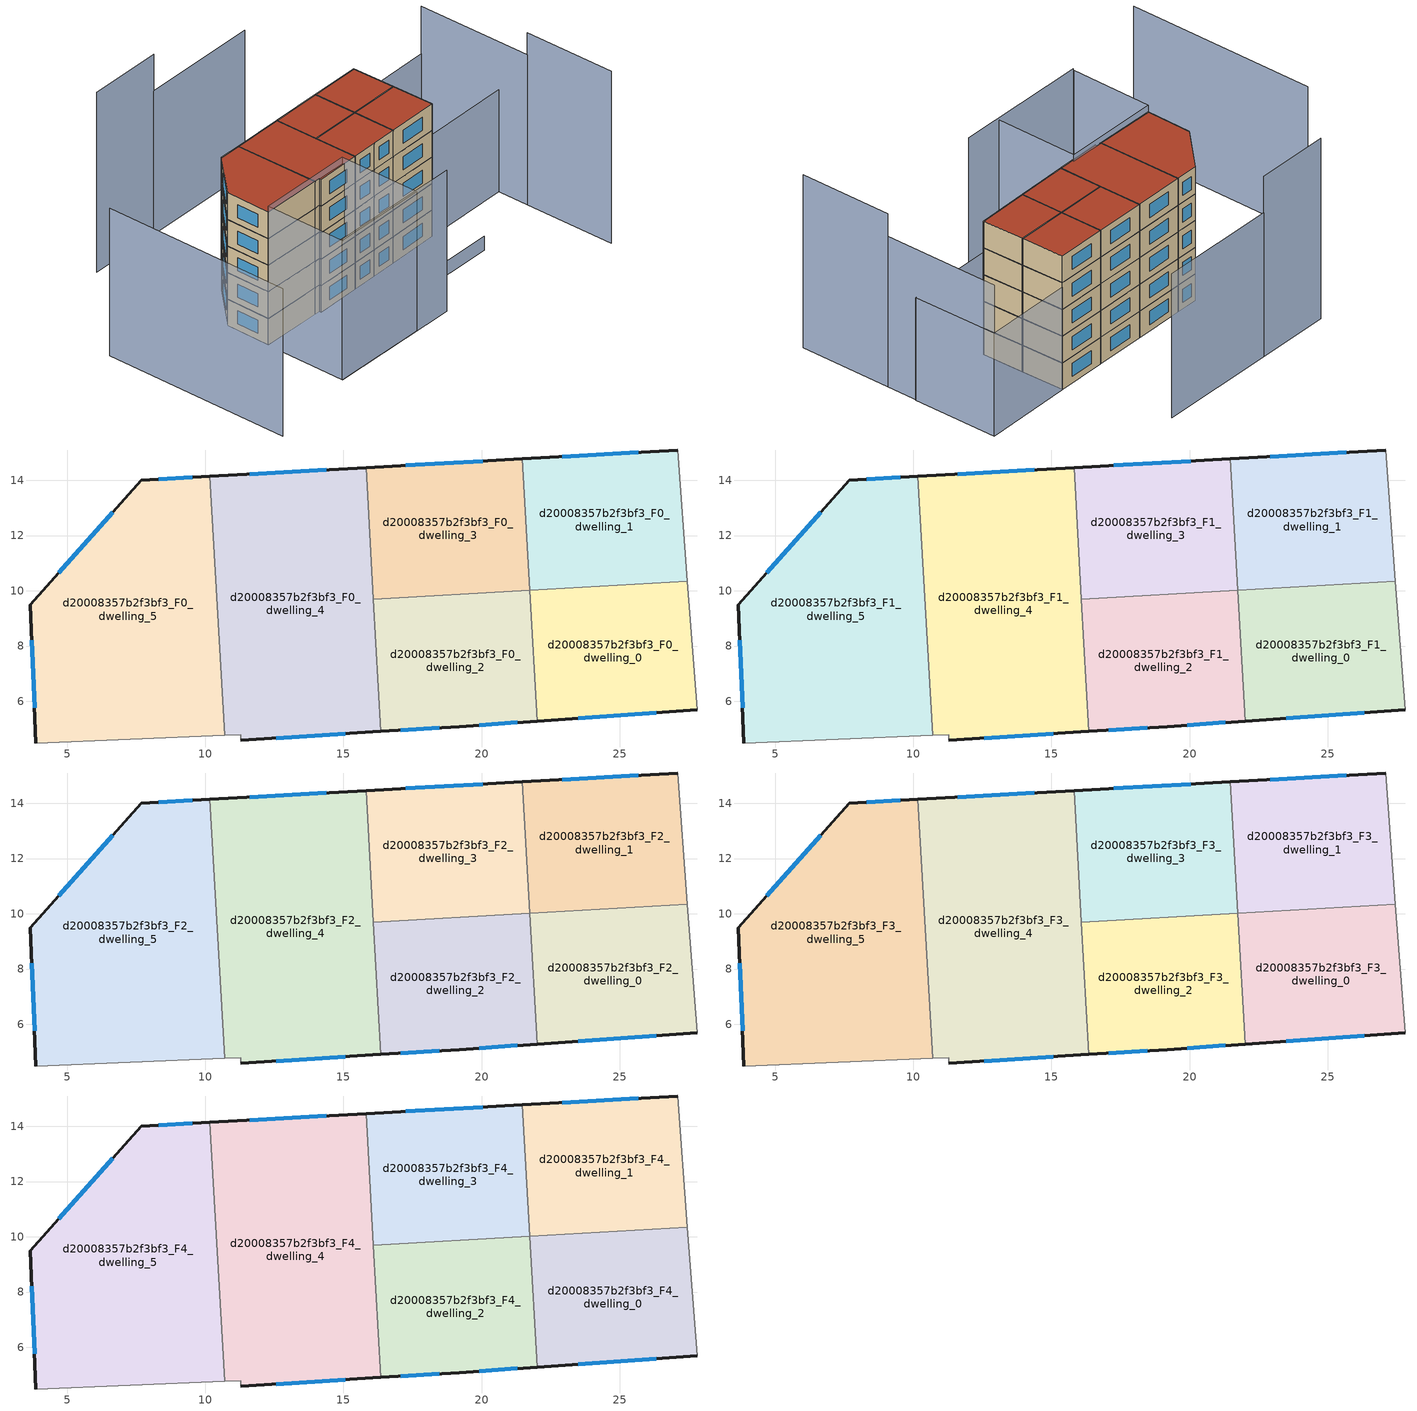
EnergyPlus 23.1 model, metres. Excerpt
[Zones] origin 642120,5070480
d20008357b2f3bf3_F0_dwelling_0
 floor ground (EU_floor_Construction): 27.79,5.69 27.45,10.34 21.74,10.02 22.01,5.29 z0
 wall outside (EU_wall_Construction): 27.79,5.69 22.01,5.29 z0:3
 wall adiabatic (EU_wall_Construction): 27.45,10.34 27.79,5.69 z0:3
 wall to d20008357b2f3bf3_F0_dwelling_1 (EU_wall_Construction): 21.74,10.02 27.45,10.34 z0:3
 wall to d20008357b2f3bf3_F0_dwelling_2 (EU_wall_Construction): 22.01,5.29 21.74,10.02 z0:3
 window (EU_Window_Construction): 26.32,5.59 23.49,5.39 z0.77:2.23
d20008357b2f3bf3_F0_dwelling_1
 floor ground (EU_floor_Construction): 27.45,10.34 27.09,15.09 21.48,14.78 21.74,10.02 z0
 wall outside (EU_wall_Construction): 21.48,14.78 27.09,15.09 z0:3
 wall adiabatic (EU_wall_Construction): 27.09,15.09 27.45,10.34 z0:3
 wall to d20008357b2f3bf3_F0_dwelling_3 (EU_wall_Construction): 21.75,10.02 21.48,14.78 z0:3
 window (EU_Window_Construction): 22.91,14.86 25.66,15.01 z0.77:2.23
d20008357b2f3bf3_F0_dwelling_2
 floor ground (EU_floor_Construction): 22.01,5.29 21.74,10.02 16.08,9.7 16.35,4.91 19.19,5.09 z0
 wall outside (EU_wall_Construction): 22.01,5.29 19.19,5.09 16.35,4.91 z0:3
 wall to d20008357b2f3bf3_F0_dwelling_3 (EU_wall_Construction): 16.08,9.7 21.74,10.02 z0:3
 wall to d20008357b2f3bf3_F0_dwelling_4 (EU_wall_Construction): 16.35,4.91 16.08,9.7 z0:3
 window (EU_Window_Construction): 21.29,5.24 19.91,5.14 / 18.46,5.04 17.08,4.96 z0.77:2.23
d20008357b2f3bf3_F0_dwelling_3
 floor ground (EU_floor_Construction): 21.74,10.02 21.48,14.78 15.82,14.46 16.08,9.7 z0
 wall outside (EU_wall_Construction): 15.82,14.46 21.48,14.78 z0:3
 wall to d20008357b2f3bf3_F0_dwelling_4 (EU_wall_Construction): 16.08,9.7 15.82,14.46 z0:3
 window (EU_Window_Construction): 17.26,14.54 20.03,14.7 z0.77:2.23
d20008357b2f3bf3_F0_dwelling_4
 floor ground (EU_floor_Construction): 16.35,4.91 15.82,14.46 10.17,14.14 10.7,4.77 11.28,4.79 11.28,4.59 z0
 wall outside (EU_wall_Construction): 10.17,14.14 15.82,14.46 / 16.35,4.91 11.28,4.59 z0:3
 wall adiabatic (EU_wall_Construction): 11.28,4.59 11.28,4.79 10.7,4.77 z0:3
 wall to d20008357b2f3bf3_F0_dwelling_5 (EU_wall_Construction): 10.7,4.77 10.17,14.14 z0:3
 window (EU_Window_Construction): 11.61,14.22 14.37,14.38 / 15.06,4.83 12.58,4.67 z0.77:2.23
d20008357b2f3bf3_F0_dwelling_5
 floor ground (EU_floor_Construction): 10.7,4.77 10.17,14.14 7.68,14 3.68,9.5 3.88,4.49 z0
 wall outside (EU_wall_Construction): 3.88,4.49 3.68,9.5 7.68,14 10.17,14.14 z0:3
 wall adiabatic (EU_wall_Construction): 10.7,4.77 3.88,4.49 z0:3
 window (EU_Window_Construction): 3.82,5.77 3.73,8.22 / 4.7,10.65 6.66,12.85 / 8.32,14.04 9.53,14.1 z0.77:2.23
d20008357b2f3bf3_F1_dwelling_0
 floor to d20008357b2f3bf3_F0_dwelling_0 (EU_floor_Construction): 27.79,5.69 27.45,10.34 21.74,10.02 22.01,5.29 z3
 wall outside (EU_wall_Construction): 27.79,5.69 22.01,5.29 z3:6
 wall adiabatic (EU_wall_Construction): 27.45,10.34 27.79,5.69 z3:6
 wall to d20008357b2f3bf3_F1_dwelling_1 (EU_wall_Construction): 21.74,10.02 27.45,10.34 z3:6
 wall to d20008357b2f3bf3_F1_dwelling_2 (EU_wall_Construction): 22.01,5.29 21.74,10.02 z3:6
 window (EU_Window_Construction): 26.32,5.59 23.49,5.39 z3.77:5.23
d20008357b2f3bf3_F1_dwelling_1
 floor to d20008357b2f3bf3_F0_dwelling_1 (EU_floor_Construction): 27.45,10.34 27.09,15.09 21.48,14.78 21.74,10.02 z3
 wall outside (EU_wall_Construction): 21.48,14.78 27.09,15.09 z3:6
 wall adiabatic (EU_wall_Construction): 27.09,15.09 27.45,10.34 z3:6
 wall to d20008357b2f3bf3_F1_dwelling_3 (EU_wall_Construction): 21.75,10.02 21.48,14.78 z3:6
 window (EU_Window_Construction): 22.91,14.86 25.66,15.01 z3.77:5.23
d20008357b2f3bf3_F1_dwelling_2
 floor to d20008357b2f3bf3_F0_dwelling_2 (EU_floor_Construction): 22.01,5.29 21.74,10.02 16.08,9.7 16.35,4.91 19.19,5.09 z3
 wall outside (EU_wall_Construction): 22.01,5.29 19.19,5.09 16.35,4.91 z3:6
 wall to d20008357b2f3bf3_F1_dwelling_3 (EU_wall_Construction): 16.08,9.7 21.74,10.02 z3:6
 wall to d20008357b2f3bf3_F1_dwelling_4 (EU_wall_Construction): 16.35,4.91 16.08,9.7 z3:6
 window (EU_Window_Construction): 21.29,5.24 19.91,5.14 / 18.46,5.04 17.08,4.96 z3.77:5.23
d20008357b2f3bf3_F1_dwelling_3
 floor to d20008357b2f3bf3_F0_dwelling_3 (EU_floor_Construction): 21.74,10.02 21.48,14.78 15.82,14.46 16.08,9.7 z3
 wall outside (EU_wall_Construction): 15.82,14.46 21.48,14.78 z3:6
 wall to d20008357b2f3bf3_F1_dwelling_4 (EU_wall_Construction): 16.08,9.7 15.82,14.46 z3:6
 window (EU_Window_Construction): 17.26,14.54 20.03,14.7 z3.77:5.23
d20008357b2f3bf3_F1_dwelling_4
 floor to d20008357b2f3bf3_F0_dwelling_4 (EU_floor_Construction): 16.35,4.91 15.82,14.46 10.17,14.14 10.7,4.77 11.28,4.79 11.28,4.59 z3
 wall outside (EU_wall_Construction): 10.17,14.14 15.82,14.46 / 16.35,4.91 11.28,4.59 z3:6
 wall adiabatic (EU_wall_Construction): 11.28,4.59 11.28,4.79 10.7,4.77 z3:6
 wall to d20008357b2f3bf3_F1_dwelling_5 (EU_wall_Construction): 10.7,4.77 10.17,14.14 z3:6
 window (EU_Window_Construction): 11.61,14.22 14.37,14.38 / 15.06,4.83 12.58,4.67 z3.77:5.23
d20008357b2f3bf3_F1_dwelling_5
 floor to d20008357b2f3bf3_F0_dwelling_5 (EU_floor_Construction): 10.7,4.77 10.17,14.14 7.68,14 3.67,9.5 3.88,4.49 z3
 wall outside (EU_wall_Construction): 3.88,4.49 3.68,9.5 7.68,14 10.17,14.14 z3:6
 wall adiabatic (EU_wall_Construction): 10.7,4.77 3.88,4.49 z3:6
 window (EU_Window_Construction): 3.82,5.77 3.73,8.22 / 4.7,10.65 6.66,12.85 / 8.32,14.04 9.53,14.1 z3.77:5.23
d20008357b2f3bf3_F2_dwelling_0
 floor to d20008357b2f3bf3_F1_dwelling_0 (EU_floor_Construction): 27.79,5.69 27.45,10.34 21.74,10.02 22.01,5.29 z6
 wall outside (EU_wall_Construction): 27.79,5.69 22.01,5.29 z6:9
 wall adiabatic (EU_wall_Construction): 27.45,10.34 27.79,5.69 z6:9
 wall to d20008357b2f3bf3_F2_dwelling_1 (EU_wall_Construction): 21.74,10.02 27.45,10.34 z6:9
 wall to d20008357b2f3bf3_F2_dwelling_2 (EU_wall_Construction): 22.01,5.29 21.74,10.02 z6:9
 window (EU_Window_Construction): 26.32,5.59 23.49,5.39 z6.77:8.23
d20008357b2f3bf3_F2_dwelling_1
 floor to d20008357b2f3bf3_F1_dwelling_1 (EU_floor_Construction): 27.45,10.34 27.09,15.09 21.48,14.78 21.74,10.02 z6
 wall outside (EU_wall_Construction): 21.48,14.78 27.09,15.09 z6:9
 wall adiabatic (EU_wall_Construction): 27.09,15.09 27.45,10.34 z6:9
 wall to d20008357b2f3bf3_F2_dwelling_3 (EU_wall_Construction): 21.75,10.02 21.48,14.78 z6:9
 window (EU_Window_Construction): 22.91,14.86 25.66,15.01 z6.77:8.23
d20008357b2f3bf3_F2_dwelling_2
 floor to d20008357b2f3bf3_F1_dwelling_2 (EU_floor_Construction): 22.01,5.29 21.74,10.02 16.08,9.7 16.35,4.91 19.19,5.09 z6
 wall outside (EU_wall_Construction): 22.01,5.29 19.19,5.09 16.35,4.91 z6:9
 wall to d20008357b2f3bf3_F2_dwelling_3 (EU_wall_Construction): 16.08,9.7 21.74,10.02 z6:9
 wall to d20008357b2f3bf3_F2_dwelling_4 (EU_wall_Construction): 16.35,4.91 16.08,9.7 z6:9
 window (EU_Window_Construction): 21.29,5.24 19.91,5.14 / 18.46,5.04 17.08,4.96 z6.77:8.23
d20008357b2f3bf3_F2_dwelling_3
 floor to d20008357b2f3bf3_F1_dwelling_3 (EU_floor_Construction): 21.74,10.02 21.48,14.78 15.82,14.46 16.08,9.7 z6
 wall outside (EU_wall_Construction): 15.82,14.46 21.48,14.78 z6:9
 wall to d20008357b2f3bf3_F2_dwelling_4 (EU_wall_Construction): 16.08,9.7 15.82,14.46 z6:9
 window (EU_Window_Construction): 17.26,14.54 20.03,14.7 z6.77:8.23
d20008357b2f3bf3_F2_dwelling_4
 floor to d20008357b2f3bf3_F1_dwelling_4 (EU_floor_Construction): 16.35,4.91 15.82,14.46 10.17,14.14 10.7,4.77 11.28,4.79 11.28,4.59 z6
 wall outside (EU_wall_Construction): 10.17,14.14 15.82,14.46 / 16.35,4.91 11.28,4.59 z6:9
 wall adiabatic (EU_wall_Construction): 11.28,4.59 11.28,4.79 10.7,4.77 z6:9
 wall to d20008357b2f3bf3_F2_dwelling_5 (EU_wall_Construction): 10.7,4.77 10.17,14.14 z6:9
 window (EU_Window_Construction): 11.61,14.22 14.37,14.38 / 15.06,4.83 12.58,4.67 z6.77:8.23
d20008357b2f3bf3_F2_dwelling_5
 floor to d20008357b2f3bf3_F1_dwelling_5 (EU_floor_Construction): 10.7,4.77 10.17,14.14 7.68,14 3.67,9.5 3.88,4.49 z6
 wall outside (EU_wall_Construction): 3.88,4.49 3.68,9.5 7.68,14 10.17,14.14 z6:9
 wall adiabatic (EU_wall_Construction): 10.7,4.77 3.88,4.49 z6:9
 window (EU_Window_Construction): 3.82,5.77 3.73,8.22 / 4.7,10.65 6.66,12.85 / 8.32,14.04 9.53,14.1 z6.77:8.23
d20008357b2f3bf3_F3_dwelling_0
 floor to d20008357b2f3bf3_F2_dwelling_0 (EU_floor_Construction): 27.79,5.69 27.45,10.34 21.74,10.02 22.01,5.29 z9
 wall outside (EU_wall_Construction): 27.79,5.69 22.01,5.29 z9:12
 wall adiabatic (EU_wall_Construction): 27.45,10.34 27.79,5.69 z9:12
 wall to d20008357b2f3bf3_F3_dwelling_1 (EU_wall_Construction): 21.74,10.02 27.45,10.34 z9:12
 wall to d20008357b2f3bf3_F3_dwelling_2 (EU_wall_Construction): 22.01,5.29 21.74,10.02 z9:12
 window (EU_Window_Construction): 26.32,5.59 23.49,5.39 z9.77:11.23
d20008357b2f3bf3_F3_dwelling_1
 floor to d20008357b2f3bf3_F2_dwelling_1 (EU_floor_Construction): 27.45,10.34 27.09,15.09 21.48,14.78 21.74,10.02 z9
 wall outside (EU_wall_Construction): 21.48,14.78 27.09,15.09 z9:12
 wall adiabatic (EU_wall_Construction): 27.09,15.09 27.45,10.34 z9:12
 wall to d20008357b2f3bf3_F3_dwelling_3 (EU_wall_Construction): 21.75,10.02 21.48,14.78 z9:12
 window (EU_Window_Construction): 22.91,14.86 25.66,15.01 z9.77:11.23
d20008357b2f3bf3_F3_dwelling_2
 floor to d20008357b2f3bf3_F2_dwelling_2 (EU_floor_Construction): 22.01,5.29 21.74,10.02 16.08,9.7 16.35,4.91 19.19,5.09 z9
 wall outside (EU_wall_Construction): 22.01,5.29 19.19,5.09 16.35,4.91 z9:12
 wall to d20008357b2f3bf3_F3_dwelling_3 (EU_wall_Construction): 16.08,9.7 21.74,10.02 z9:12
 wall to d20008357b2f3bf3_F3_dwelling_4 (EU_wall_Construction): 16.35,4.91 16.08,9.7 z9:12
 window (EU_Window_Construction): 21.29,5.24 19.91,5.14 / 18.46,5.04 17.08,4.96 z9.77:11.23
d20008357b2f3bf3_F3_dwelling_3
 floor to d20008357b2f3bf3_F2_dwelling_3 (EU_floor_Construction): 21.74,10.02 21.48,14.78 15.82,14.46 16.08,9.7 z9
 wall outside (EU_wall_Construction): 15.82,14.46 21.48,14.78 z9:12
 wall to d20008357b2f3bf3_F3_dwelling_4 (EU_wall_Construction): 16.08,9.7 15.82,14.46 z9:12
 window (EU_Window_Construction): 17.26,14.54 20.03,14.7 z9.77:11.23
d20008357b2f3bf3_F3_dwelling_4
 floor to d20008357b2f3bf3_F2_dwelling_4 (EU_floor_Construction): 16.35,4.91 15.82,14.46 10.17,14.14 10.7,4.77 11.28,4.79 11.28,4.59 z9
 wall outside (EU_wall_Construction): 10.17,14.14 15.82,14.46 / 16.35,4.91 11.28,4.59 z9:12
 wall adiabatic (EU_wall_Construction): 11.28,4.59 11.28,4.79 10.7,4.77 z9:12
 wall to d20008357b2f3bf3_F3_dwelling_5 (EU_wall_Construction): 10.7,4.77 10.17,14.14 z9:12
 window (EU_Window_Construction): 11.61,14.22 14.37,14.38 / 15.06,4.83 12.58,4.67 z9.77:11.23
d20008357b2f3bf3_F3_dwelling_5
 floor to d20008357b2f3bf3_F2_dwelling_5 (EU_floor_Construction): 10.7,4.77 10.17,14.14 7.68,14 3.67,9.5 3.88,4.49 z9
 wall outside (EU_wall_Construction): 3.88,4.49 3.68,9.5 7.68,14 10.17,14.14 z9:12
 wall adiabatic (EU_wall_Construction): 10.7,4.77 3.88,4.49 z9:12
 window (EU_Window_Construction): 3.82,5.77 3.73,8.22 / 4.7,10.65 6.66,12.85 / 8.32,14.04 9.53,14.1 z9.77:11.23
d20008357b2f3bf3_F4_dwelling_0
 floor to d20008357b2f3bf3_F3_dwelling_0 (EU_floor_Construction): 27.79,5.69 27.45,10.34 21.74,10.02 22.01,5.29 z12
 wall outside (EU_wall_Construction): 27.79,5.69 22.01,5.29 z12:15
 wall adiabatic (EU_wall_Construction): 27.45,10.34 27.79,5.69 z12:15
 wall to d20008357b2f3bf3_F4_dwelling_1 (EU_wall_Construction): 21.74,10.02 27.45,10.34 z12:15
 wall to d20008357b2f3bf3_F4_dwelling_2 (EU_wall_Construction): 22.01,5.29 21.74,10.02 z12:15
 window (EU_Window_Construction): 26.32,5.59 23.49,5.39 z12.77:14.23
 roof outside (EU_roof_Construction): 27.45,10.34 27.79,5.69 22.01,5.29 21.74,10.02 z15
d20008357b2f3bf3_F4_dwelling_1
 floor to d20008357b2f3bf3_F3_dwelling_1 (EU_floor_Construction): 27.45,10.34 27.09,15.09 21.48,14.78 21.74,10.02 z12
 wall outside (EU_wall_Construction): 21.48,14.78 27.09,15.09 z12:15
 wall adiabatic (EU_wall_Construction): 27.09,15.09 27.45,10.34 z12:15
 wall to d20008357b2f3bf3_F4_dwelling_3 (EU_wall_Construction): 21.75,10.02 21.48,14.78 z12:15
 window (EU_Window_Construction): 22.91,14.86 25.66,15.01 z12.77:14.23
 roof outside (EU_roof_Construction): 27.09,15.09 27.45,10.34 21.74,10.02 21.48,14.78 z15
d20008357b2f3bf3_F4_dwelling_2
 floor to d20008357b2f3bf3_F3_dwelling_2 (EU_floor_Construction): 22.01,5.29 21.74,10.02 16.08,9.7 16.35,4.91 19.19,5.09 z12
 wall outside (EU_wall_Construction): 22.01,5.29 19.19,5.09 16.35,4.91 z12:15
 wall to d20008357b2f3bf3_F4_dwelling_3 (EU_wall_Construction): 16.08,9.7 21.74,10.02 z12:15
 wall to d20008357b2f3bf3_F4_dwelling_4 (EU_wall_Construction): 16.35,4.91 16.08,9.7 z12:15
 window (EU_Window_Construction): 21.29,5.24 19.91,5.14 / 18.46,5.04 17.08,4.96 z12.77:14.23
 roof outside (EU_roof_Construction): 21.74,10.02 22.01,5.29 19.19,5.09 16.35,4.91 16.08,9.7 z15
d20008357b2f3bf3_F4_dwelling_3
 floor to d20008357b2f3bf3_F3_dwelling_3 (EU_floor_Construction): 21.74,10.02 21.48,14.78 15.82,14.46 16.08,9.7 z12
 wall outside (EU_wall_Construction): 15.82,14.46 21.48,14.78 z12:15
 wall to d20008357b2f3bf3_F4_dwelling_4 (EU_wall_Construction): 16.08,9.7 15.82,14.46 z12:15
 window (EU_Window_Construction): 17.26,14.54 20.03,14.7 z12.77:14.23
 roof outside (EU_roof_Construction): 21.48,14.78 21.74,10.02 16.08,9.7 15.82,14.46 z15
d20008357b2f3bf3_F4_dwelling_4
 floor to d20008357b2f3bf3_F3_dwelling_4 (EU_floor_Construction): 16.35,4.91 15.82,14.46 10.17,14.14 10.7,4.77 11.28,4.79 11.28,4.59 z12
 wall outside (EU_wall_Construction): 10.17,14.14 15.82,14.46 / 16.35,4.91 11.28,4.59 z12:15
 wall adiabatic (EU_wall_Construction): 11.28,4.59 11.28,4.79 10.7,4.77 z12:15
 wall to d20008357b2f3bf3_F4_dwelling_5 (EU_wall_Construction): 10.7,4.77 10.17,14.14 z12:15
 window (EU_Window_Construction): 11.61,14.22 14.37,14.38 / 15.06,4.83 12.58,4.67 z12.77:14.23
 roof outside (EU_roof_Construction): 15.82,14.46 16.35,4.91 11.28,4.59 11.28,4.79 10.7,4.77 10.17,14.14 z15
d20008357b2f3bf3_F4_dwelling_5
 floor to d20008357b2f3bf3_F3_dwelling_5 (EU_floor_Construction): 10.7,4.77 10.17,14.14 7.68,14 3.67,9.5 3.88,4.49 z12
 wall outside (EU_wall_Construction): 3.88,4.49 3.68,9.5 7.68,14 10.17,14.14 z12:15
 wall adiabatic (EU_wall_Construction): 10.7,4.77 3.88,4.49 z12:15
 window (EU_Window_Construction): 3.82,5.77 3.73,8.22 / 4.7,10.65 6.66,12.85 / 8.32,14.04 9.53,14.1 z12.77:14.23
 roof outside (EU_roof_Construction): 10.17,14.14 10.7,4.77 3.88,4.49 3.68,9.5 7.68,14 z15
shading: 38.38,-7.42 37.8,2.78 z0:19.4; 37.79,2.78 37.09,15.69 z0:16.9; 27.09,15.09 37.1,15.69 / 37.1,15.69 37.66,6.28 / 37.66,6.28 27.66,5.68 / 27.66,5.68 27.09,15.09 z0:11.5; 4.37,-4.61 19.49,-3.87 z0:15.9; 19.27,-0.02 29.39,0.48 z0:1.6; 15.11,-4.11 4.31,-4.62 / 4.31,-4.62 3.87,4.49 / 3.87,4.49 14.68,5.01 / 14.68,5.01 15.11,-4.11 z0:15.7; -7.53,14.2 -6.43,-6.94 z0:16.6; 10.28,25.11 1.98,24.69 z0:20.3; 23.6,25.79 10.28,25.11 z0:16.2
[Building]
EU S2 Campaign: North Axis=0; Terrain=City; Solar Distribution=FullExterior
[Site:Location]
Lyon-Bron: Latitude=45.75; Longitude=5; Time Zone=1; Elevation=198
[SizingPeriod:WeatherFileDays]
AnnualSizingPeriod: Begin Month=1; Begin Day of Month=1; End Month=12; End Day of Month=31; Day of Week for Start Day=Monday; Use Weather File Daylight Saving Period=No; Use Weather File Rain and Snow Indicators=No
[MATERIAL]
EU_InternalMass_Material: Roughness=MediumRough; Thickness=0.1; Conductivity=1; Density=1800; Specific Heat=900; Thermal Absorptance=0.9; Solar Absorptance=0.7; Visible Absorptance=0.7
[MATERIAL:NOMASS] Roughness=MediumRough; Thermal Absorptance=0.9; Solar Absorptance=0.7; Visible Absorptance=0.7
Name | Thermal Resistance
EU_wall_NoMass | 0.370959
EU_roof_NoMass | 0.369943
EU_floor_NoMass | 0.443696
[WINDOWMATERIAL:SIMPLEGLAZINGSYSTEM]
EU_Window_SimpleGlazing: UFactor=2.34218; Solar Heat Gain Coefficient=0.76; Visible Transmittance=0.76
[CONSTRUCTION]
EU_wall_Construction: EU_wall_NoMass
EU_roof_Construction: EU_roof_NoMass
EU_floor_Construction: EU_floor_NoMass
EU_InternalMass_Construction: EU_InternalMass_Material
EU_Window_Construction: EU_Window_SimpleGlazing
[ZONE] Type=1; Multiplier=1; Ceiling Height=autocalculate; Floor Area=autocalculate; Part of Total Floor Area=Yes
Name | Volume
d20008357b2f3bf3_F0_dwelling_0; d20008357b2f3bf3_F1_dwelling_0; d20008357b2f3bf3_F2_dwelling_0; d20008357b2f3bf3_F3_dwelling_0; d20008357b2f3bf3_F4_dwelling_0 | 81.115
d20008357b2f3bf3_F0_dwelling_1; d20008357b2f3bf3_F1_dwelling_1; d20008357b2f3bf3_F2_dwelling_1; d20008357b2f3bf3_F3_dwelling_1; d20008357b2f3bf3_F4_dwelling_1 | 81.1143
d20008357b2f3bf3_F0_dwelling_2; d20008357b2f3bf3_F1_dwelling_2; d20008357b2f3bf3_F2_dwelling_2; d20008357b2f3bf3_F3_dwelling_2; d20008357b2f3bf3_F4_dwelling_2 | 81.1099
d20008357b2f3bf3_F0_dwelling_3 | 81.1172
d20008357b2f3bf3_F1_dwelling_3; d20008357b2f3bf3_F2_dwelling_3; d20008357b2f3bf3_F3_dwelling_3; d20008357b2f3bf3_F4_dwelling_3 | 81.1157
d20008357b2f3bf3_F0_dwelling_4; d20008357b2f3bf3_F1_dwelling_4; d20008357b2f3bf3_F2_dwelling_4; d20008357b2f3bf3_F3_dwelling_4; d20008357b2f3bf3_F4_dwelling_4 | 162.208
d20008357b2f3bf3_F0_dwelling_5; d20008357b2f3bf3_F1_dwelling_5; d20008357b2f3bf3_F2_dwelling_5; d20008357b2f3bf3_F3_dwelling_5; d20008357b2f3bf3_F4_dwelling_5 | 162.224
[INTERNALMASS] Construction=EU_InternalMass_Construction
Name | Zone or ZoneList | Surface Area
d20008357b2f3bf3_F0_dwelling_0_EU_InternalMass | d20008357b2f3bf3_F0_dwelling_0 | 27.0382
d20008357b2f3bf3_F0_dwelling_1_EU_InternalMass | d20008357b2f3bf3_F0_dwelling_1 | 27.0381
d20008357b2f3bf3_F0_dwelling_2_EU_InternalMass | d20008357b2f3bf3_F0_dwelling_2 | 27.0368
d20008357b2f3bf3_F0_dwelling_3_EU_InternalMass | d20008357b2f3bf3_F0_dwelling_3 | 27.0387
d20008357b2f3bf3_F0_dwelling_4_EU_InternalMass | d20008357b2f3bf3_F0_dwelling_4 | 54.0694
d20008357b2f3bf3_F0_dwelling_5_EU_InternalMass | d20008357b2f3bf3_F0_dwelling_5 | 54.0746
d20008357b2f3bf3_F1_dwelling_0_EU_InternalMass | d20008357b2f3bf3_F1_dwelling_0 | 27.0382
d20008357b2f3bf3_F1_dwelling_1_EU_InternalMass | d20008357b2f3bf3_F1_dwelling_1 | 27.0381
d20008357b2f3bf3_F1_dwelling_2_EU_InternalMass | d20008357b2f3bf3_F1_dwelling_2 | 27.0368
d20008357b2f3bf3_F1_dwelling_3_EU_InternalMass | d20008357b2f3bf3_F1_dwelling_3 | 27.0387
d20008357b2f3bf3_F1_dwelling_4_EU_InternalMass | d20008357b2f3bf3_F1_dwelling_4 | 54.0694
d20008357b2f3bf3_F1_dwelling_5_EU_InternalMass | d20008357b2f3bf3_F1_dwelling_5 | 54.0746
d20008357b2f3bf3_F2_dwelling_0_EU_InternalMass | d20008357b2f3bf3_F2_dwelling_0 | 27.0382
d20008357b2f3bf3_F2_dwelling_1_EU_InternalMass | d20008357b2f3bf3_F2_dwelling_1 | 27.0381
d20008357b2f3bf3_F2_dwelling_2_EU_InternalMass | d20008357b2f3bf3_F2_dwelling_2 | 27.0368
d20008357b2f3bf3_F2_dwelling_3_EU_InternalMass | d20008357b2f3bf3_F2_dwelling_3 | 27.0387
d20008357b2f3bf3_F2_dwelling_4_EU_InternalMass | d20008357b2f3bf3_F2_dwelling_4 | 54.0694
d20008357b2f3bf3_F2_dwelling_5_EU_InternalMass | d20008357b2f3bf3_F2_dwelling_5 | 54.0746
d20008357b2f3bf3_F3_dwelling_0_EU_InternalMass | d20008357b2f3bf3_F3_dwelling_0 | 27.0382
d20008357b2f3bf3_F3_dwelling_1_EU_InternalMass | d20008357b2f3bf3_F3_dwelling_1 | 27.0381
d20008357b2f3bf3_F3_dwelling_2_EU_InternalMass | d20008357b2f3bf3_F3_dwelling_2 | 27.0368
d20008357b2f3bf3_F3_dwelling_3_EU_InternalMass | d20008357b2f3bf3_F3_dwelling_3 | 27.0387
d20008357b2f3bf3_F3_dwelling_4_EU_InternalMass | d20008357b2f3bf3_F3_dwelling_4 | 54.0694
d20008357b2f3bf3_F3_dwelling_5_EU_InternalMass | d20008357b2f3bf3_F3_dwelling_5 | 54.0746
d20008357b2f3bf3_F4_dwelling_0_EU_InternalMass | d20008357b2f3bf3_F4_dwelling_0 | 27.0382
d20008357b2f3bf3_F4_dwelling_1_EU_InternalMass | d20008357b2f3bf3_F4_dwelling_1 | 27.0381
d20008357b2f3bf3_F4_dwelling_2_EU_InternalMass | d20008357b2f3bf3_F4_dwelling_2 | 27.0368
d20008357b2f3bf3_F4_dwelling_3_EU_InternalMass | d20008357b2f3bf3_F4_dwelling_3 | 27.0387
d20008357b2f3bf3_F4_dwelling_4_EU_InternalMass | d20008357b2f3bf3_F4_dwelling_4 | 54.0694
d20008357b2f3bf3_F4_dwelling_5_EU_InternalMass | d20008357b2f3bf3_F4_dwelling_5 | 54.0746
[OTHEREQUIPMENT] Fuel Type=Electricity; Design Level Calculation Method=Watts/Area; Power per Zone Floor Area=1; Fraction Latent=0; Fraction Radiant=0; Fraction Lost=0; Carbon Dioxide Generation Rate=0; EndUse Subcategory=EU_Step8_InternalGains
Name | Zone or ZoneList or Space or SpaceList | Schedule
EU_Step8_InternalGain_d20008357b2f3bf3_F0_dwelling_0_f000 | d20008357b2f3bf3_F0_dwelling_0 | EU_Step8_GainSchedule_d20008357b2f3bf3_F0_dwelling_0_f000
EU_Step8_InternalGain_d20008357b2f3bf3_F0_dwelling_1_f000 | d20008357b2f3bf3_F0_dwelling_1 | EU_Step8_GainSchedule_d20008357b2f3bf3_F0_dwelling_1_f000
EU_Step8_InternalGain_d20008357b2f3bf3_F0_dwelling_2_f000 | d20008357b2f3bf3_F0_dwelling_2 | EU_Step8_GainSchedule_d20008357b2f3bf3_F0_dwelling_2_f000
EU_Step8_InternalGain_d20008357b2f3bf3_F0_dwelling_3_f000 | d20008357b2f3bf3_F0_dwelling_3 | EU_Step8_GainSchedule_d20008357b2f3bf3_F0_dwelling_3_f000
EU_Step8_InternalGain_d20008357b2f3bf3_F0_dwelling_4_f000 | d20008357b2f3bf3_F0_dwelling_4 | EU_Step8_GainSchedule_d20008357b2f3bf3_F0_dwelling_4_f000
EU_Step8_InternalGain_d20008357b2f3bf3_F0_dwelling_5_f000 | d20008357b2f3bf3_F0_dwelling_5 | EU_Step8_GainSchedule_d20008357b2f3bf3_F0_dwelling_5_f000
EU_Step8_InternalGain_d20008357b2f3bf3_F1_dwelling_0_f000 | d20008357b2f3bf3_F1_dwelling_0 | EU_Step8_GainSchedule_d20008357b2f3bf3_F1_dwelling_0_f000
EU_Step8_InternalGain_d20008357b2f3bf3_F1_dwelling_1_f000 | d20008357b2f3bf3_F1_dwelling_1 | EU_Step8_GainSchedule_d20008357b2f3bf3_F1_dwelling_1_f000
EU_Step8_InternalGain_d20008357b2f3bf3_F1_dwelling_2_f000 | d20008357b2f3bf3_F1_dwelling_2 | EU_Step8_GainSchedule_d20008357b2f3bf3_F1_dwelling_2_f000
EU_Step8_InternalGain_d20008357b2f3bf3_F1_dwelling_3_f000 | d20008357b2f3bf3_F1_dwelling_3 | EU_Step8_GainSchedule_d20008357b2f3bf3_F1_dwelling_3_f000
EU_Step8_InternalGain_d20008357b2f3bf3_F1_dwelling_4_f000 | d20008357b2f3bf3_F1_dwelling_4 | EU_Step8_GainSchedule_d20008357b2f3bf3_F1_dwelling_4_f000
EU_Step8_InternalGain_d20008357b2f3bf3_F1_dwelling_5_f000 | d20008357b2f3bf3_F1_dwelling_5 | EU_Step8_GainSchedule_d20008357b2f3bf3_F1_dwelling_5_f000
EU_Step8_InternalGain_d20008357b2f3bf3_F2_dwelling_0_f000 | d20008357b2f3bf3_F2_dwelling_0 | EU_Step8_GainSchedule_d20008357b2f3bf3_F2_dwelling_0_f000
EU_Step8_InternalGain_d20008357b2f3bf3_F2_dwelling_1_f000 | d20008357b2f3bf3_F2_dwelling_1 | EU_Step8_GainSchedule_d20008357b2f3bf3_F2_dwelling_1_f000
EU_Step8_InternalGain_d20008357b2f3bf3_F2_dwelling_2_f000 | d20008357b2f3bf3_F2_dwelling_2 | EU_Step8_GainSchedule_d20008357b2f3bf3_F2_dwelling_2_f000
EU_Step8_InternalGain_d20008357b2f3bf3_F2_dwelling_3_f000 | d20008357b2f3bf3_F2_dwelling_3 | EU_Step8_GainSchedule_d20008357b2f3bf3_F2_dwelling_3_f000
EU_Step8_InternalGain_d20008357b2f3bf3_F2_dwelling_4_f000 | d20008357b2f3bf3_F2_dwelling_4 | EU_Step8_GainSchedule_d20008357b2f3bf3_F2_dwelling_4_f000
EU_Step8_InternalGain_d20008357b2f3bf3_F2_dwelling_5_f000 | d20008357b2f3bf3_F2_dwelling_5 | EU_Step8_GainSchedule_d20008357b2f3bf3_F2_dwelling_5_f000
EU_Step8_InternalGain_d20008357b2f3bf3_F3_dwelling_0_f000 | d20008357b2f3bf3_F3_dwelling_0 | EU_Step8_GainSchedule_d20008357b2f3bf3_F3_dwelling_0_f000
EU_Step8_InternalGain_d20008357b2f3bf3_F3_dwelling_1_f000 | d20008357b2f3bf3_F3_dwelling_1 | EU_Step8_GainSchedule_d20008357b2f3bf3_F3_dwelling_1_f000
EU_Step8_InternalGain_d20008357b2f3bf3_F3_dwelling_2_f000 | d20008357b2f3bf3_F3_dwelling_2 | EU_Step8_GainSchedule_d20008357b2f3bf3_F3_dwelling_2_f000
EU_Step8_InternalGain_d20008357b2f3bf3_F3_dwelling_3_f000 | d20008357b2f3bf3_F3_dwelling_3 | EU_Step8_GainSchedule_d20008357b2f3bf3_F3_dwelling_3_f000
EU_Step8_InternalGain_d20008357b2f3bf3_F3_dwelling_4_f000 | d20008357b2f3bf3_F3_dwelling_4 | EU_Step8_GainSchedule_d20008357b2f3bf3_F3_dwelling_4_f000
EU_Step8_InternalGain_d20008357b2f3bf3_F3_dwelling_5_f000 | d20008357b2f3bf3_F3_dwelling_5 | EU_Step8_GainSchedule_d20008357b2f3bf3_F3_dwelling_5_f000
EU_Step8_InternalGain_d20008357b2f3bf3_F4_dwelling_0_f000 | d20008357b2f3bf3_F4_dwelling_0 | EU_Step8_GainSchedule_d20008357b2f3bf3_F4_dwelling_0_f000
EU_Step8_InternalGain_d20008357b2f3bf3_F4_dwelling_1_f000 | d20008357b2f3bf3_F4_dwelling_1 | EU_Step8_GainSchedule_d20008357b2f3bf3_F4_dwelling_1_f000
EU_Step8_InternalGain_d20008357b2f3bf3_F4_dwelling_2_f000 | d20008357b2f3bf3_F4_dwelling_2 | EU_Step8_GainSchedule_d20008357b2f3bf3_F4_dwelling_2_f000
EU_Step8_InternalGain_d20008357b2f3bf3_F4_dwelling_3_f000 | d20008357b2f3bf3_F4_dwelling_3 | EU_Step8_GainSchedule_d20008357b2f3bf3_F4_dwelling_3_f000
EU_Step8_InternalGain_d20008357b2f3bf3_F4_dwelling_4_f000 | d20008357b2f3bf3_F4_dwelling_4 | EU_Step8_GainSchedule_d20008357b2f3bf3_F4_dwelling_4_f000
EU_Step8_InternalGain_d20008357b2f3bf3_F4_dwelling_5_f000 | d20008357b2f3bf3_F4_dwelling_5 | EU_Step8_GainSchedule_d20008357b2f3bf3_F4_dwelling_5_f000
[ZONEVENTILATION:DESIGNFLOWRATE] Schedule=EU_AlwaysOn; Design Flow Rate Calculation Method=AirChanges/Hour; Air Changes per Hour=0.44192; Ventilation Type=Natural; Fan Pressure Rise=0; Fan Total Efficiency=1; Constant Term Coefficient=1; Temperature Term Coefficient=0; Velocity Term Coefficient=0; Velocity Squared Term Coefficient=0; Minimum Indoor Temperature=-100; Maximum Indoor Temperature=100; Delta Temperature=-100; Minimum Outdoor Temperature=-100; Maximum Outdoor Temperature=100; Maximum Wind Speed=40
Name | Zone or ZoneList or Space or SpaceList
EU_ConstantAir_d20008357b2f3bf3_F0_dwelling_0 | d20008357b2f3bf3_F0_dwelling_0
EU_ConstantAir_d20008357b2f3bf3_F0_dwelling_1 | d20008357b2f3bf3_F0_dwelling_1
EU_ConstantAir_d20008357b2f3bf3_F0_dwelling_2 | d20008357b2f3bf3_F0_dwelling_2
EU_ConstantAir_d20008357b2f3bf3_F0_dwelling_3 | d20008357b2f3bf3_F0_dwelling_3
EU_ConstantAir_d20008357b2f3bf3_F0_dwelling_4 | d20008357b2f3bf3_F0_dwelling_4
EU_ConstantAir_d20008357b2f3bf3_F0_dwelling_5 | d20008357b2f3bf3_F0_dwelling_5
EU_ConstantAir_d20008357b2f3bf3_F1_dwelling_0 | d20008357b2f3bf3_F1_dwelling_0
EU_ConstantAir_d20008357b2f3bf3_F1_dwelling_1 | d20008357b2f3bf3_F1_dwelling_1
EU_ConstantAir_d20008357b2f3bf3_F1_dwelling_2 | d20008357b2f3bf3_F1_dwelling_2
EU_ConstantAir_d20008357b2f3bf3_F1_dwelling_3 | d20008357b2f3bf3_F1_dwelling_3
EU_ConstantAir_d20008357b2f3bf3_F1_dwelling_4 | d20008357b2f3bf3_F1_dwelling_4
EU_ConstantAir_d20008357b2f3bf3_F1_dwelling_5 | d20008357b2f3bf3_F1_dwelling_5
EU_ConstantAir_d20008357b2f3bf3_F2_dwelling_0 | d20008357b2f3bf3_F2_dwelling_0
EU_ConstantAir_d20008357b2f3bf3_F2_dwelling_1 | d20008357b2f3bf3_F2_dwelling_1
EU_ConstantAir_d20008357b2f3bf3_F2_dwelling_2 | d20008357b2f3bf3_F2_dwelling_2
EU_ConstantAir_d20008357b2f3bf3_F2_dwelling_3 | d20008357b2f3bf3_F2_dwelling_3
EU_ConstantAir_d20008357b2f3bf3_F2_dwelling_4 | d20008357b2f3bf3_F2_dwelling_4
EU_ConstantAir_d20008357b2f3bf3_F2_dwelling_5 | d20008357b2f3bf3_F2_dwelling_5
EU_ConstantAir_d20008357b2f3bf3_F3_dwelling_0 | d20008357b2f3bf3_F3_dwelling_0
EU_ConstantAir_d20008357b2f3bf3_F3_dwelling_1 | d20008357b2f3bf3_F3_dwelling_1
EU_ConstantAir_d20008357b2f3bf3_F3_dwelling_2 | d20008357b2f3bf3_F3_dwelling_2
EU_ConstantAir_d20008357b2f3bf3_F3_dwelling_3 | d20008357b2f3bf3_F3_dwelling_3
EU_ConstantAir_d20008357b2f3bf3_F3_dwelling_4 | d20008357b2f3bf3_F3_dwelling_4
EU_ConstantAir_d20008357b2f3bf3_F3_dwelling_5 | d20008357b2f3bf3_F3_dwelling_5
EU_ConstantAir_d20008357b2f3bf3_F4_dwelling_0 | d20008357b2f3bf3_F4_dwelling_0
EU_ConstantAir_d20008357b2f3bf3_F4_dwelling_1 | d20008357b2f3bf3_F4_dwelling_1
EU_ConstantAir_d20008357b2f3bf3_F4_dwelling_2 | d20008357b2f3bf3_F4_dwelling_2
EU_ConstantAir_d20008357b2f3bf3_F4_dwelling_3 | d20008357b2f3bf3_F4_dwelling_3
EU_ConstantAir_d20008357b2f3bf3_F4_dwelling_4 | d20008357b2f3bf3_F4_dwelling_4
EU_ConstantAir_d20008357b2f3bf3_F4_dwelling_5 | d20008357b2f3bf3_F4_dwelling_5
[HVACTEMPLATE:THERMOSTAT] Constant Heating Setpoint=20; Constant Cooling Setpoint=50
EU_HeatOnly_d20008357b2f3bf3_F0_dwelling_0; EU_HeatOnly_d20008357b2f3bf3_F0_dwelling_1; EU_HeatOnly_d20008357b2f3bf3_F0_dwelling_2; EU_HeatOnly_d20008357b2f3bf3_F0_dwelling_3; EU_HeatOnly_d20008357b2f3bf3_F0_dwelling_4; EU_HeatOnly_d20008357b2f3bf3_F0_dwelling_5; EU_HeatOnly_d20008357b2f3bf3_F1_dwelling_0; EU_HeatOnly_d20008357b2f3bf3_F1_dwelling_1; EU_HeatOnly_d20008357b2f3bf3_F1_dwelling_2; EU_HeatOnly_d20008357b2f3bf3_F1_dwelling_3; EU_HeatOnly_d20008357b2f3bf3_F1_dwelling_4; EU_HeatOnly_d20008357b2f3bf3_F1_dwelling_5; EU_HeatOnly_d20008357b2f3bf3_F2_dwelling_0; EU_HeatOnly_d20008357b2f3bf3_F2_dwelling_1; EU_HeatOnly_d20008357b2f3bf3_F2_dwelling_2; EU_HeatOnly_d20008357b2f3bf3_F2_dwelling_3; EU_HeatOnly_d20008357b2f3bf3_F2_dwelling_4; EU_HeatOnly_d20008357b2f3bf3_F2_dwelling_5; EU_HeatOnly_d20008357b2f3bf3_F3_dwelling_0; EU_HeatOnly_d20008357b2f3bf3_F3_dwelling_1; EU_HeatOnly_d20008357b2f3bf3_F3_dwelling_2; EU_HeatOnly_d20008357b2f3bf3_F3_dwelling_3; EU_HeatOnly_d20008357b2f3bf3_F3_dwelling_4; EU_HeatOnly_d20008357b2f3bf3_F3_dwelling_5; EU_HeatOnly_d20008357b2f3bf3_F4_dwelling_0; EU_HeatOnly_d20008357b2f3bf3_F4_dwelling_1; EU_HeatOnly_d20008357b2f3bf3_F4_dwelling_2; EU_HeatOnly_d20008357b2f3bf3_F4_dwelling_3; EU_HeatOnly_d20008357b2f3bf3_F4_dwelling_4; EU_HeatOnly_d20008357b2f3bf3_F4_dwelling_5
[HVACTEMPLATE:ZONE:IDEALLOADSAIRSYSTEM] System Availability Schedule=EU_AlwaysOn; Maximum Heating Supply Air Temperature=50; Minimum Cooling Supply Air Temperature=13; Maximum Heating Supply Air Humidity Ratio=0.0156; Minimum Cooling Supply Air Humidity Ratio=0.0077; Heating Limit=NoLimit; Cooling Limit=NoLimit; Heating Availability Schedule=EU_AlwaysOn; Cooling Availability Schedule=EU_CoolingOff; Dehumidification Control Type=ConstantSensibleHeatRatio; Cooling Sensible Heat Ratio=0.7; Dehumidification Setpoint=60; Humidification Control Type=None; Humidification Setpoint=30; Outdoor Air Method=None; Outdoor Air Flow Rate per Person=0.00944; Outdoor Air Flow Rate per Zone Floor Area=0; Outdoor Air Flow Rate per Zone=0; Demand Controlled Ventilation Type=None; Outdoor Air Economizer Type=NoEconomizer; Heat Recovery Type=None; Sensible Heat Recovery Effectiveness=0.7; Latent Heat Recovery Effectiveness=0.65
Name | Template Thermostat
d20008357b2f3bf3_F0_dwelling_0 | EU_HeatOnly_d20008357b2f3bf3_F0_dwelling_0
d20008357b2f3bf3_F0_dwelling_1 | EU_HeatOnly_d20008357b2f3bf3_F0_dwelling_1
d20008357b2f3bf3_F0_dwelling_2 | EU_HeatOnly_d20008357b2f3bf3_F0_dwelling_2
d20008357b2f3bf3_F0_dwelling_3 | EU_HeatOnly_d20008357b2f3bf3_F0_dwelling_3
d20008357b2f3bf3_F0_dwelling_4 | EU_HeatOnly_d20008357b2f3bf3_F0_dwelling_4
d20008357b2f3bf3_F0_dwelling_5 | EU_HeatOnly_d20008357b2f3bf3_F0_dwelling_5
d20008357b2f3bf3_F1_dwelling_0 | EU_HeatOnly_d20008357b2f3bf3_F1_dwelling_0
d20008357b2f3bf3_F1_dwelling_1 | EU_HeatOnly_d20008357b2f3bf3_F1_dwelling_1
d20008357b2f3bf3_F1_dwelling_2 | EU_HeatOnly_d20008357b2f3bf3_F1_dwelling_2
d20008357b2f3bf3_F1_dwelling_3 | EU_HeatOnly_d20008357b2f3bf3_F1_dwelling_3
d20008357b2f3bf3_F1_dwelling_4 | EU_HeatOnly_d20008357b2f3bf3_F1_dwelling_4
d20008357b2f3bf3_F1_dwelling_5 | EU_HeatOnly_d20008357b2f3bf3_F1_dwelling_5
d20008357b2f3bf3_F2_dwelling_0 | EU_HeatOnly_d20008357b2f3bf3_F2_dwelling_0
d20008357b2f3bf3_F2_dwelling_1 | EU_HeatOnly_d20008357b2f3bf3_F2_dwelling_1
d20008357b2f3bf3_F2_dwelling_2 | EU_HeatOnly_d20008357b2f3bf3_F2_dwelling_2
d20008357b2f3bf3_F2_dwelling_3 | EU_HeatOnly_d20008357b2f3bf3_F2_dwelling_3
d20008357b2f3bf3_F2_dwelling_4 | EU_HeatOnly_d20008357b2f3bf3_F2_dwelling_4
d20008357b2f3bf3_F2_dwelling_5 | EU_HeatOnly_d20008357b2f3bf3_F2_dwelling_5
d20008357b2f3bf3_F3_dwelling_0 | EU_HeatOnly_d20008357b2f3bf3_F3_dwelling_0
d20008357b2f3bf3_F3_dwelling_1 | EU_HeatOnly_d20008357b2f3bf3_F3_dwelling_1
d20008357b2f3bf3_F3_dwelling_2 | EU_HeatOnly_d20008357b2f3bf3_F3_dwelling_2
d20008357b2f3bf3_F3_dwelling_3 | EU_HeatOnly_d20008357b2f3bf3_F3_dwelling_3
d20008357b2f3bf3_F3_dwelling_4 | EU_HeatOnly_d20008357b2f3bf3_F3_dwelling_4
d20008357b2f3bf3_F3_dwelling_5 | EU_HeatOnly_d20008357b2f3bf3_F3_dwelling_5
d20008357b2f3bf3_F4_dwelling_0 | EU_HeatOnly_d20008357b2f3bf3_F4_dwelling_0
d20008357b2f3bf3_F4_dwelling_1 | EU_HeatOnly_d20008357b2f3bf3_F4_dwelling_1
d20008357b2f3bf3_F4_dwelling_2 | EU_HeatOnly_d20008357b2f3bf3_F4_dwelling_2
d20008357b2f3bf3_F4_dwelling_3 | EU_HeatOnly_d20008357b2f3bf3_F4_dwelling_3
d20008357b2f3bf3_F4_dwelling_4 | EU_HeatOnly_d20008357b2f3bf3_F4_dwelling_4
d20008357b2f3bf3_F4_dwelling_5 | EU_HeatOnly_d20008357b2f3bf3_F4_dwelling_5
[SIZING:ZONE] Zone Cooling Design Supply Air Temperature Input Method=SupplyAirTemperature; Zone Cooling Design Supply Air Temperature=13; Zone Heating Design Supply Air Temperature Input Method=SupplyAirTemperature; Zone Heating Design Supply Air Temperature=50; Zone Cooling Design Supply Air Humidity Ratio=0.008; Zone Heating Design Supply Air Humidity Ratio=0.008; Cooling Design Air Flow Method=DesignDay; Cooling Design Air Flow Rate=0; Cooling Minimum Air Flow per Zone Floor Area=0.000762; Cooling Minimum Air Flow=0; Cooling Minimum Air Flow Fraction=0.2; Heating Design Air Flow Method=DesignDay; Heating Design Air Flow Rate=0; Heating Maximum Air Flow per Zone Floor Area=0.002032; Heating Maximum Air Flow=0.141576; Heating Maximum Air Flow Fraction=0.3; Account for Dedicated Outdoor Air System=No; Dedicated Outdoor Air System Control Strategy=NeutralSupplyAir; Dedicated Outdoor Air Low Setpoint Temperature for Design=autosize; Dedicated Outdoor Air High Setpoint Temperature for Design=autosize; Zone Load Sizing Method=Sensible Load Only No Latent Load; Zone Latent Cooling Design Supply Air Humidity Ratio Input Method=HumidityRatioDifference; Zone Cooling Design Supply Air Humidity Ratio Difference=0.005; Zone Latent Heating Design Supply Air Humidity Ratio Input Method=HumidityRatioDifference; Zone Humidification Design Supply Air Humidity Ratio Difference=0.005
d20008357b2f3bf3_F0_dwelling_0; d20008357b2f3bf3_F0_dwelling_1; d20008357b2f3bf3_F0_dwelling_2; d20008357b2f3bf3_F0_dwelling_3; d20008357b2f3bf3_F0_dwelling_4; d20008357b2f3bf3_F0_dwelling_5; d20008357b2f3bf3_F1_dwelling_0; d20008357b2f3bf3_F1_dwelling_1; d20008357b2f3bf3_F1_dwelling_2; d20008357b2f3bf3_F1_dwelling_3; d20008357b2f3bf3_F1_dwelling_4; d20008357b2f3bf3_F1_dwelling_5; d20008357b2f3bf3_F2_dwelling_0; d20008357b2f3bf3_F2_dwelling_1; d20008357b2f3bf3_F2_dwelling_2; d20008357b2f3bf3_F2_dwelling_3; d20008357b2f3bf3_F2_dwelling_4; d20008357b2f3bf3_F2_dwelling_5; d20008357b2f3bf3_F3_dwelling_0; d20008357b2f3bf3_F3_dwelling_1; d20008357b2f3bf3_F3_dwelling_2; d20008357b2f3bf3_F3_dwelling_3; d20008357b2f3bf3_F3_dwelling_4; d20008357b2f3bf3_F3_dwelling_5; d20008357b2f3bf3_F4_dwelling_0; d20008357b2f3bf3_F4_dwelling_1; d20008357b2f3bf3_F4_dwelling_2; d20008357b2f3bf3_F4_dwelling_3; d20008357b2f3bf3_F4_dwelling_4; d20008357b2f3bf3_F4_dwelling_5
[SCHEDULE:CONSTANT]
Name | Hourly Value
EU_AlwaysOn | 1
EU_CoolingOff | 0
[SCHEDULE:FILE] Column Number=1; Rows to Skip at Top=0; Number of Hours of Data=8760; Column Separator=Comma; Interpolate to Timestep=No; Minutes per Item=60; Adjust Schedule for Daylight Savings=Yes
Name | File
EU_Step8_GainSchedule_d20008357b2f3bf3_F0_dwelling_0_f000 | ../../schedules/d20008357b2f3bf3/d20008357b2f3bf3_F0_dwelling_0_f000_gain.csv
EU_Step8_GainSchedule_d20008357b2f3bf3_F0_dwelling_1_f000 | ../../schedules/d20008357b2f3bf3/d20008357b2f3bf3_F0_dwelling_1_f000_gain.csv
EU_Step8_GainSchedule_d20008357b2f3bf3_F0_dwelling_2_f000 | ../../schedules/d20008357b2f3bf3/d20008357b2f3bf3_F0_dwelling_2_f000_gain.csv
EU_Step8_GainSchedule_d20008357b2f3bf3_F0_dwelling_3_f000 | ../../schedules/d20008357b2f3bf3/d20008357b2f3bf3_F0_dwelling_3_f000_gain.csv
EU_Step8_GainSchedule_d20008357b2f3bf3_F0_dwelling_4_f000 | ../../schedules/d20008357b2f3bf3/d20008357b2f3bf3_F0_dwelling_4_f000_gain.csv
EU_Step8_GainSchedule_d20008357b2f3bf3_F0_dwelling_5_f000 | ../../schedules/d20008357b2f3bf3/d20008357b2f3bf3_F0_dwelling_5_f000_gain.csv
EU_Step8_GainSchedule_d20008357b2f3bf3_F1_dwelling_0_f000 | ../../schedules/d20008357b2f3bf3/d20008357b2f3bf3_F1_dwelling_0_f000_gain.csv
EU_Step8_GainSchedule_d20008357b2f3bf3_F1_dwelling_1_f000 | ../../schedules/d20008357b2f3bf3/d20008357b2f3bf3_F1_dwelling_1_f000_gain.csv
EU_Step8_GainSchedule_d20008357b2f3bf3_F1_dwelling_2_f000 | ../../schedules/d20008357b2f3bf3/d20008357b2f3bf3_F1_dwelling_2_f000_gain.csv
EU_Step8_GainSchedule_d20008357b2f3bf3_F1_dwelling_3_f000 | ../../schedules/d20008357b2f3bf3/d20008357b2f3bf3_F1_dwelling_3_f000_gain.csv
EU_Step8_GainSchedule_d20008357b2f3bf3_F1_dwelling_4_f000 | ../../schedules/d20008357b2f3bf3/d20008357b2f3bf3_F1_dwelling_4_f000_gain.csv
EU_Step8_GainSchedule_d20008357b2f3bf3_F1_dwelling_5_f000 | ../../schedules/d20008357b2f3bf3/d20008357b2f3bf3_F1_dwelling_5_f000_gain.csv
EU_Step8_GainSchedule_d20008357b2f3bf3_F2_dwelling_0_f000 | ../../schedules/d20008357b2f3bf3/d20008357b2f3bf3_F2_dwelling_0_f000_gain.csv
EU_Step8_GainSchedule_d20008357b2f3bf3_F2_dwelling_1_f000 | ../../schedules/d20008357b2f3bf3/d20008357b2f3bf3_F2_dwelling_1_f000_gain.csv
EU_Step8_GainSchedule_d20008357b2f3bf3_F2_dwelling_2_f000 | ../../schedules/d20008357b2f3bf3/d20008357b2f3bf3_F2_dwelling_2_f000_gain.csv
EU_Step8_GainSchedule_d20008357b2f3bf3_F2_dwelling_3_f000 | ../../schedules/d20008357b2f3bf3/d20008357b2f3bf3_F2_dwelling_3_f000_gain.csv
EU_Step8_GainSchedule_d20008357b2f3bf3_F2_dwelling_4_f000 | ../../schedules/d20008357b2f3bf3/d20008357b2f3bf3_F2_dwelling_4_f000_gain.csv
EU_Step8_GainSchedule_d20008357b2f3bf3_F2_dwelling_5_f000 | ../../schedules/d20008357b2f3bf3/d20008357b2f3bf3_F2_dwelling_5_f000_gain.csv
EU_Step8_GainSchedule_d20008357b2f3bf3_F3_dwelling_0_f000 | ../../schedules/d20008357b2f3bf3/d20008357b2f3bf3_F3_dwelling_0_f000_gain.csv
EU_Step8_GainSchedule_d20008357b2f3bf3_F3_dwelling_1_f000 | ../../schedules/d20008357b2f3bf3/d20008357b2f3bf3_F3_dwelling_1_f000_gain.csv
EU_Step8_GainSchedule_d20008357b2f3bf3_F3_dwelling_2_f000 | ../../schedules/d20008357b2f3bf3/d20008357b2f3bf3_F3_dwelling_2_f000_gain.csv
EU_Step8_GainSchedule_d20008357b2f3bf3_F3_dwelling_3_f000 | ../../schedules/d20008357b2f3bf3/d20008357b2f3bf3_F3_dwelling_3_f000_gain.csv
EU_Step8_GainSchedule_d20008357b2f3bf3_F3_dwelling_4_f000 | ../../schedules/d20008357b2f3bf3/d20008357b2f3bf3_F3_dwelling_4_f000_gain.csv
EU_Step8_GainSchedule_d20008357b2f3bf3_F3_dwelling_5_f000 | ../../schedules/d20008357b2f3bf3/d20008357b2f3bf3_F3_dwelling_5_f000_gain.csv
EU_Step8_GainSchedule_d20008357b2f3bf3_F4_dwelling_0_f000 | ../../schedules/d20008357b2f3bf3/d20008357b2f3bf3_F4_dwelling_0_f000_gain.csv
EU_Step8_GainSchedule_d20008357b2f3bf3_F4_dwelling_1_f000 | ../../schedules/d20008357b2f3bf3/d20008357b2f3bf3_F4_dwelling_1_f000_gain.csv
EU_Step8_GainSchedule_d20008357b2f3bf3_F4_dwelling_2_f000 | ../../schedules/d20008357b2f3bf3/d20008357b2f3bf3_F4_dwelling_2_f000_gain.csv
EU_Step8_GainSchedule_d20008357b2f3bf3_F4_dwelling_3_f000 | ../../schedules/d20008357b2f3bf3/d20008357b2f3bf3_F4_dwelling_3_f000_gain.csv
EU_Step8_GainSchedule_d20008357b2f3bf3_F4_dwelling_4_f000 | ../../schedules/d20008357b2f3bf3/d20008357b2f3bf3_F4_dwelling_4_f000_gain.csv
EU_Step8_GainSchedule_d20008357b2f3bf3_F4_dwelling_5_f000 | ../../schedules/d20008357b2f3bf3/d20008357b2f3bf3_F4_dwelling_5_f000_gain.csv
